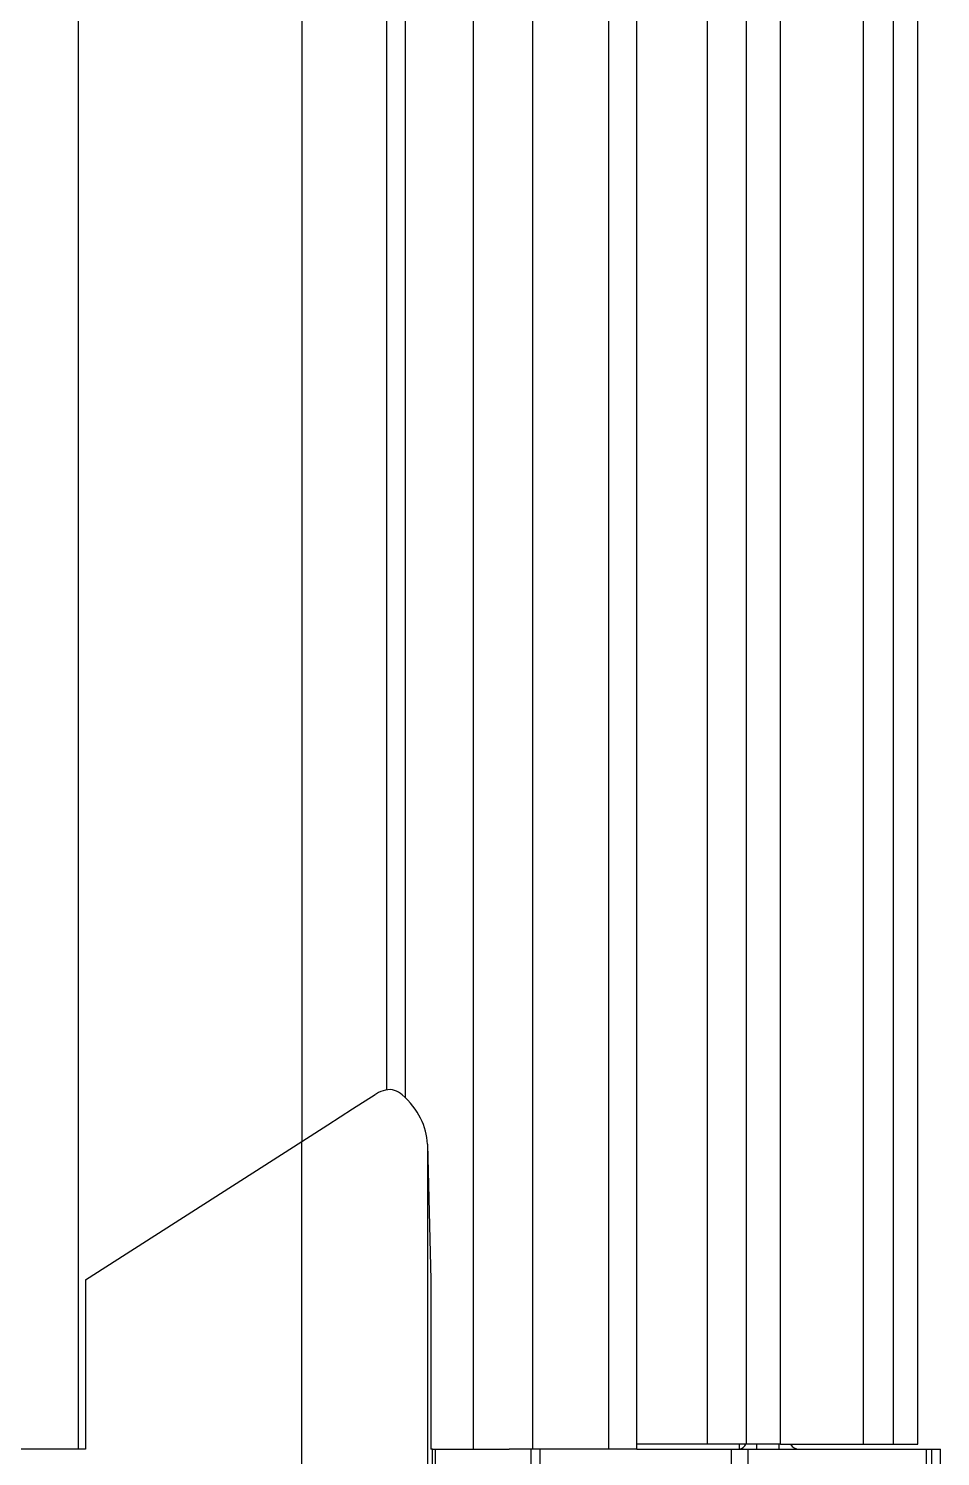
# Model space of a CAD drawing. Extents: x 7 to 135, y 1 to 99.
# Drawn here: x 59.398 to 61.285, y 12.764 to 15.717 of the extents above; entities that cross this region are included whole.
import ezdxf

# ---------------------------------------------------------------- set-up
doc = ezdxf.new("R2010")
doc.units = 0
doc.header["$MEASUREMENT"] = 0
doc.layers.add('OBJECT', color=7, linetype='CONTINUOUS')

msp = doc.modelspace()

# ---------------------------------------------------------------- linework, layer by layer
at = {"layer": 'OBJECT'}
for p, q in [((60.1394, 13.5218), (60.1394, 28.3514)), ((59.502, 12.7794), (59.502, 28.3434)), ((59.9644, 13.4161), (59.9644, 28.3434)), ((60.1781, 13.5061), (60.1781, 28.3434)), ((60.3188, 12.7794), (60.3188, 28.3434)), ((60.4418, 12.7794), (60.4418, 27.7964)), ((60.5989, 12.7794), (60.5989, 27.7964)), ((60.6567, 12.7794), (60.6567, 27.7964)), ((60.8032, 12.7894), (60.8032, 27.7694)), ((60.8838, 12.7894), (60.8838, 27.7694)), ((60.954, 12.7894), (60.954, 27.7694)), ((61.1257, 12.7894), (61.1257, 27.7694)), ((61.188, 12.7894), (61.188, 27.7694)), ((61.238, 12.7894), (61.238, 27.7694)), ((59.5161, 13.1294), (59.9635, 13.4156)), ((59.9635, 12.2148), (59.9635, 13.4156)), ((60.2235, 13.4099), (60.2235, 12.2149)), ((60.2235, 13.4099), (60.2308, 13.1294)), ((59.5161, 13.1294), (59.5161, 12.7794)), ((60.2308, 13.1294), (60.2308, 12.7794)), ((60.8032, 12.7894), (60.6567, 12.7894)), ((60.8838, 12.7894), (60.8032, 12.7894)), ((60.8694, 12.7794), (60.8694, 12.7894)), ((60.954, 12.7894), (60.8838, 12.7894)), ((60.9053, 12.7794), (60.9053, 12.7894)), ((60.9515, 12.7794), (60.9515, 12.7894)), ((60.954, 12.7894), (61.1257, 12.7894)), ((61.1257, 12.7894), (61.188, 12.7894)), ((61.188, 12.7894), (61.238, 12.7894)), ((59.5161, 12.7794), (59.3709, 12.7794)), ((60.2341, 12.7794), (60.2308, 12.7794)), ((60.2341, 12.6009), (60.2341, 12.7794)), ((60.2341, 12.7794), (60.2396, 12.7794)), ((60.2396, 12.7794), (60.2396, 12.6009)), ((60.2396, 12.7794), (60.3925, 12.7794)), ((60.4418, 12.7794), (60.3925, 12.7794)), ((60.4381, 12.6009), (60.4381, 12.7794)), ((60.5989, 12.7794), (60.4418, 12.7794)), ((60.4561, 12.7794), (60.4561, 12.6009)), ((60.6567, 12.7794), (60.5989, 12.7794)), ((60.6567, 12.7794), (60.8529, 12.7794)), ((60.8529, 11.6446), (60.8529, 12.7794)), ((60.8529, 12.7794), (60.8865, 12.7794)), ((60.8865, 12.7794), (60.8865, 11.6446)), ((60.8865, 12.7794), (61.2559, 12.7794)), ((61.2559, 11.6877), (61.2559, 12.7794)), ((61.2559, 12.7794), (61.2661, 12.7794)), ((61.2661, 12.7794), (61.2661, 11.6877)), ((61.2661, 12.7794), (61.285, 12.7794)), ((61.285, 11.653), (61.285, 12.7794))]:
    msp.add_line(p, q, dxfattribs=at)
at = {"layer": 'OBJECT', "flags": 128}
msp.add_lwpolyline([(59.9635, 13.4156), (60.0174, 13.45), (60.0688, 13.4829), (60.1158, 13.5129)], dxfattribs=at)
at = {"layer": 'OBJECT'}
for centre, start, end in [((60.8653, 12.7994), 281.68, 330), ((60.9921, 12.7994), 210, 270)]:
    msp.add_arc(centre, 0.02, start, end, dxfattribs=at)
msp.add_ellipse((59.9635, 13.4099), major_axis=(0.26, -0.0056), ratio=0.672428, start_param=0.031865, end_param=0.657515, dxfattribs=at)
msp.add_open_spline([(60.1716, 13.5123), (60.1666, 13.5159), (60.1564, 13.5231), (60.1372, 13.5233), (60.1234, 13.5177), (60.1165, 13.5134), (60.1158, 13.5129)], degree=3, knots=[0, 0, 0, 0, 0.324773, 0.650636, 0.961096, 1, 1, 1, 1], dxfattribs=at)

doc.saveas('drawing.dxf')
